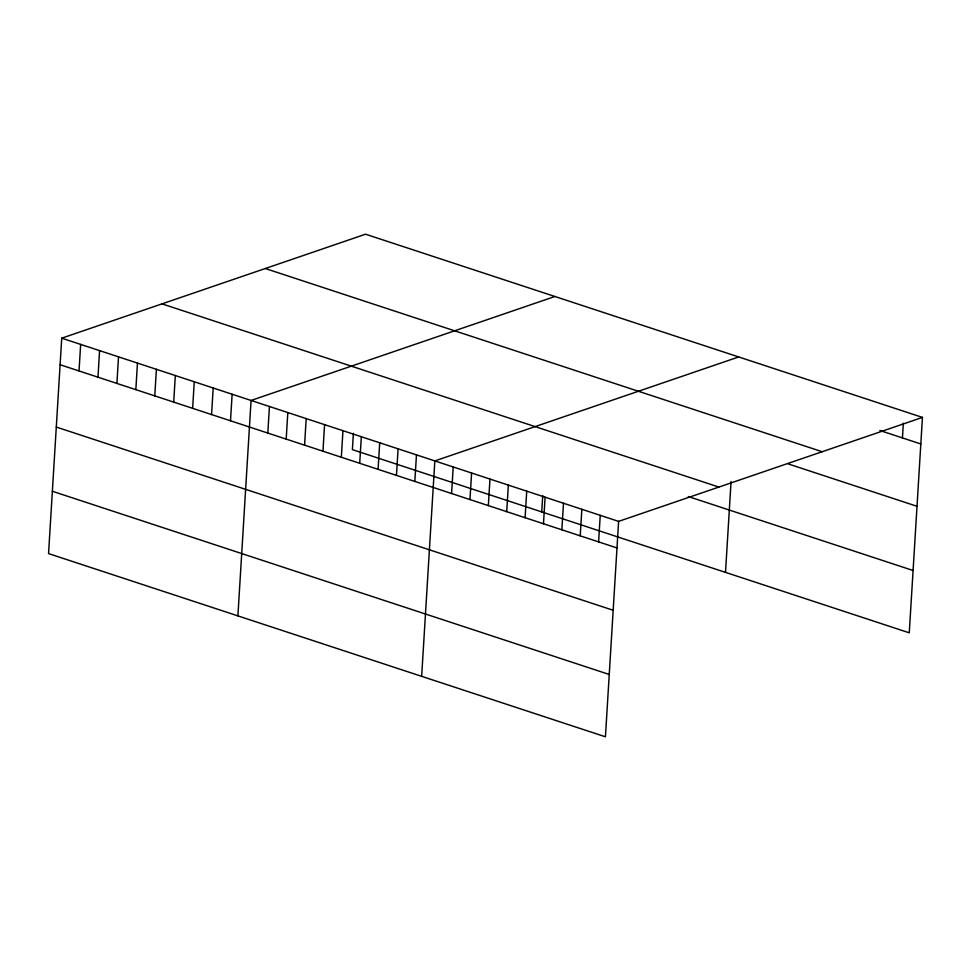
<?xml version="1.0" encoding="UTF-8"?>
<svg xmlns="http://www.w3.org/2000/svg" width="971" height="971" viewBox="0 0 971 971"><rect width="100%" height="100%" fill="white"/><g stroke="black" fill="none" stroke-linecap="round" stroke-linejoin="round"><path stroke-width="1.46" d="M922.45 417.409L365.569 234.205L61.731 338.175L48.55 553.591L605.431 736.795L618.612 521.378L922.45 417.409L909.269 632.825L352.388 449.622L353.395 433.297M79.039 370.958L80.654 344.402M97.974 377.185L99.588 350.628M116.908 383.424L118.523 356.855M135.843 389.65L137.457 363.093M154.777 395.877L156.392 369.32M173.7 402.103L175.326 375.546M192.634 408.33L194.261 381.773M211.569 414.568L213.195 387.999M230.503 420.795L232.13 394.238M237.895 615.881L251.064 400.465L554.902 296.495M267.814 433.066L269.44 406.509M286.19 439.11L287.817 412.554M304.578 445.155L306.193 418.598M322.955 451.199L324.569 424.643M341.331 457.244L342.957 430.687M359.707 463.288L361.333 436.732M378.083 469.345L379.71 442.776M396.459 475.389L398.086 448.833M414.835 481.434L416.462 454.877M421.657 676.338L434.838 460.922L738.676 356.952M451.588 493.523L453.214 466.966M469.964 499.567L471.59 473.011M488.34 505.612L489.967 479.055M506.716 511.656L508.343 485.099M525.105 517.701L526.719 491.144M541.733 511.911L542.728 495.586M543.481 523.745L545.095 497.188M561.857 529.802L563.483 503.233M580.233 535.846L581.86 509.277M598.609 541.891L600.236 515.334M725.507 572.368L731.066 481.507M902.447 437.921L903.346 423.162M879.835 430.481L920.824 443.965M265.301 268.518L822.182 451.721M788.379 463.968L917.012 506.292M161.999 303.862L718.88 487.066M688.318 496.557L913.092 570.499M61.731 338.175L618.612 521.378M60.105 364.732L616.986 547.935M56.294 427.058L613.174 610.261M52.361 491.265L609.242 674.469"/></g></svg>
